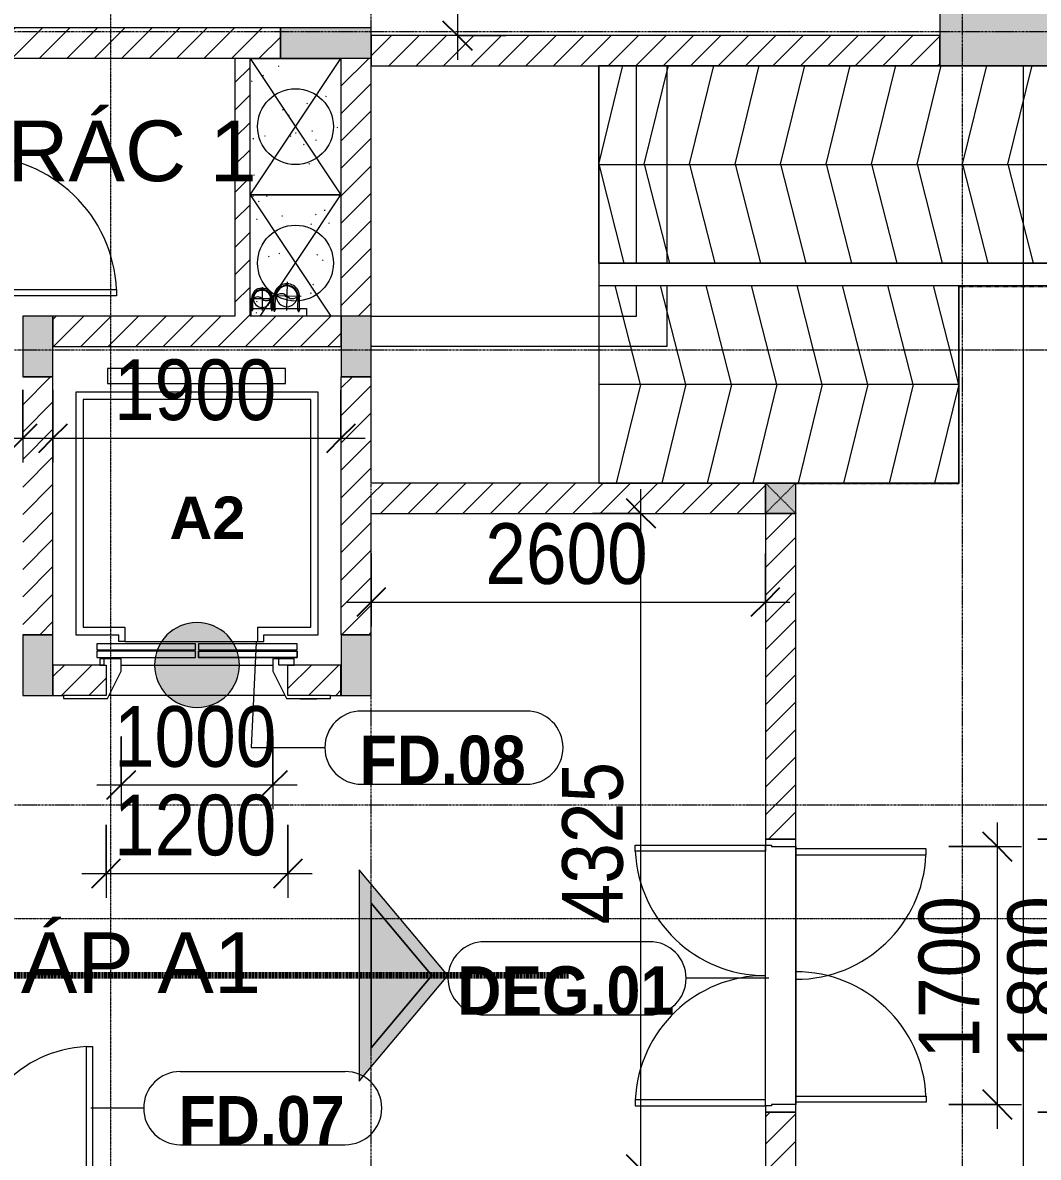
# Model space of a CAD drawing. Header units: millimetres. Extents: x 962 to 241049, y -15958 to 84407.
# Drawn here: x 109732 to 116432, y 46116 to 53597 of the extents above; entities that cross this region are included whole.
import ezdxf

# ---------------------------------------------------------------- set-up
doc = ezdxf.new("R2010")
doc.units = ezdxf.units.MM
for name, pattern in [('1 NÉT CALL OUT', [6, 3, -3]), ('Dash', [6, 3, -3]), ('Dash 1_8_', [6.35, 3.175, -3.175]), ('Dash Dot 3_16_', [7.9375, 4.7625, -1.5875, 0, -1.5875]), ('Grid Line', [22.225, 12.7, -3.175, 3.175, -3.175]), ('IMPORT-CENTER _3_', [10.16, 6.35, -1.27, 1.27, -1.27])]:
    doc.linetypes.add(name, pattern=pattern)
for name, color, linetype, lineweight in [('0-1', 7, 'Continuous', 5), ('0-2', 250, 'Continuous', 9), ('A-ANNO-DIMS', 211, 'Continuous', 9), ('A-ANNO-DIMS-160', 211, 'Continuous', 9), ('A-ANNO-NOTE', 131, 'Continuous', 9), ('A-AREA', 32, 'Dash 1_8_', 9), ('A-AREA-IDEN', 2, 'Continuous', 9), ('A-CLNG', 13, 'Continuous', 9), ('A-CLNG-PATT', 13, 'Continuous', 9), ('A-DETL-3', 90, '1 NÉT CALL OUT', 100), ('A-DETL-GENF', 92, 'Continuous', 9), ('A-DETL-GENF-2', 1, 'Continuous', 9), ('A-DETL-THIN-1', 151, 'Continuous', 9), ('A-DOOR', 31, 'Continuous', 9), ('A-DOOR-3', 1, 'Continuous', 9), ('A-DOOR-4', 21, 'Continuous', 9), ('A-DOOR-FRAM', 31, 'Continuous', 9), ('A-DOOR-FRAM-1', 1, 'Continuous', 9), ('A-DOOR-IDEN', 31, 'Continuous', 9), ('A-FLOR', 192, 'Continuous', 9), ('A-FLOR-1', 250, 'Continuous', 9), ('A-WALL', 113, 'Continuous', 9), ('A-WALL-3', 113, 'Continuous', 18), ('A-WALL-PATT-2', 111, 'Continuous', 9), ('G-ANNO-SYMB-1', 111, 'Dash Dot 3_16_', 18), ('G-ANNO-TEXT-1', 7, 'Continuous', 9), ('G-IMPT', 8, 'Continuous', 9), ('G-IMPT-2', 8, 'IMPORT-CENTER _3_', 9), ('M-EQPM', 50, 'Continuous', 9), ('S-COLS', 52, 'Continuous', 9), ('S-COLS-1', 52, 'Continuous', 5), ('S-COLS-2', 7, 'Continuous', 18), ('S-COLS-6', 52, 'Continuous', 18), ('S-COLS-7', 52, 'Dash', 9), ('S-COLS-HDLN', 52, 'Dash', 9), ('S-GRID-1', 1, 'Grid Line', 9)]:
    doc.layers.add(name, color=color, linetype=linetype, lineweight=lineweight)
doc.styles.add('Arial_10', font='arial_0.ttf', dxfattribs={"height": 280})
doc.styles.add('Arial_11', font='arial_0.ttf', dxfattribs={"height": 400})
doc.styles.add('Arial_B_5', font='arialbd_0.ttf', dxfattribs={"width": 0.9, "height": 320})
doc.styles.add('UTM Avo', font='UTM Avo.ttf', dxfattribs={"width": 0.9, "height": 400})
doc.dimstyles.new('1_Dim_chi_tiet_2_5', dxfattribs={"dimscale": 304.8, "dimtxt": 399.720379, "dimasz": 0.629921, "dimexe": 0.524934, "dimexo": 0.0625, "dimgap": 0.052493, "dimtad": 1, "dimdec": 0, "dimrnd": 5, "dimzin": 0, "dimdsep": 46, "dimtxsty": 'UTM Avo', "dimblk1": 'OBLIQUE', "dimblk2": 'OBLIQUE', "dimsah": 1, "dimcen": 0.09, "dimdle": 0.524934, "dimazin": 0, "dimtfac": 1, "dimtdec": 4, "dimtix": 1, "dimtmove": 0, "dimatfit": 3, "dimfxl": 1.049869, "dimfxlon": 1, "dimtvp": 1, "dimtolj": 1, "dimtzin": 0, "dimarcsym": 2})
doc.dimstyles.new('1_Dim_chi_tiet_2_5_1', dxfattribs={"dimscale": 304.8, "dimtxt": 399.720379, "dimasz": 0.629921, "dimexe": 0.524934, "dimexo": 0.0625, "dimgap": 0.052493, "dimtad": 1, "dimdec": 0, "dimrnd": 5, "dimzin": 0, "dimdsep": 46, "dimtxsty": 'UTM Avo', "dimblk1": 'OBLIQUE', "dimblk2": 'OBLIQUE', "dimsah": 1, "dimcen": 0.09, "dimdle": 0.524934, "dimazin": 0, "dimtfac": 1, "dimtdec": 4, "dimtix": 1, "dimtmove": 0, "dimatfit": 3, "dimfxl": 1.049869, "dimfxlon": 1, "dimtvp": 1, "dimtolj": 1, "dimtzin": 0, "dimarcsym": 2})
pattern_1 = [(45, (63179.03, 0), (-90.50967, 90.50967), [])]

# ---------------------------------------------------------------- blocks, each defined once
blk = doc.blocks.new('NCV_TKTC_KET CAU_rvt-1-TKCS_MB TẦNG 1')
at = {"layer": 'S-COLS-1'}
for points in [[(53452.6, 53311.9), (53452.6, 53761.9), (52602.6, 53761.9), (52602.6, 53311.9)], [(48852.6, 53362.3), (48852.6, 53562.3), (48252.6, 53562.3), (48252.6, 53362.3)], [(46752.6, 51261.9), (46752.6, 51661.9), (46552.6, 51661.9), (46552.6, 51261.9)], [(48852.6, 51261.9), (48852.6, 51661.9), (48652.6, 51661.9), (48652.6, 51261.9)], [(46752.6, 49161.9), (46752.6, 49561.9), (46552.6, 49561.9), (46552.6, 49161.9)], [(48852.6, 49161.9), (48852.6, 49561.9), (48652.6, 49561.9), (48652.6, 49161.9)]]:
    blk.add_hatch(color=256, dxfattribs=at).paths.add_polyline_path(points)
at = {"layer": 'A-FLOR-1'}
blk.add_line((48652.6, 53362.3), (48652.6, 53361.9), dxfattribs=at)
at = {"layer": 'S-COLS-2'}
for p, q in [((52602.6, 53761.9), (52602.6, 53311.9)), ((48252.6, 53562.3), (48252.6, 53362.3)), ((48852.6, 53562.3), (48252.6, 53562.3)), ((48852.6, 53362.3), (48852.6, 53562.3)), ((48252.6, 53362.3), (48852.6, 53362.3)), ((52602.6, 53311.9), (53452.6, 53311.9)), ((46752.6, 51661.9), (46552.6, 51661.9)), ((46552.6, 51661.9), (46552.6, 51261.9)), ((46752.6, 51261.9), (46752.6, 51661.9)), ((48852.6, 51661.9), (48652.6, 51661.9)), ((48652.6, 51661.9), (48652.6, 51261.9)), ((48852.6, 51261.9), (48852.6, 51661.9)), ((46552.6, 51261.9), (46752.6, 51261.9)), ((48652.6, 51261.9), (48852.6, 51261.9)), ((46752.6, 49561.9), (46552.6, 49561.9)), ((46552.6, 49561.9), (46552.6, 49161.9)), ((46752.6, 49161.9), (46752.6, 49561.9)), ((48852.6, 49561.9), (48652.6, 49561.9)), ((48652.6, 49561.9), (48652.6, 49161.9)), ((48852.6, 49161.9), (48852.6, 49561.9)), ((46552.6, 49161.9), (46752.6, 49161.9)), ((48652.6, 49161.9), (48852.6, 49161.9))]:
    blk.add_line(p, q, dxfattribs=at)
blk = doc.blocks.new('FD_07 - FD_07-1700x2200-CỬA ĐI 2 CÁNH-910693-TKCS_MB TẦNG 1')
at = {"layer": 'A-DETL-GENF-2'}
for p, q in [((-810, 910), (-810, 100)), ((-770, 910), (-810, 910)), ((-770, 100), (-770, 910)), ((770, 100), (770, 910)), ((770, 910), (810, 910)), ((810, 910), (810, 100)), ((-810, 100), (-770, 100)), ((810, 100), (770, 100)), ((-810, -910), (-810, -100)), ((-810, -100), (-770, -100)), ((-770, -100), (-770, -910)), ((810, -100), (770, -100)), ((770, -100), (770, -910)), ((810, -910), (810, -100)), ((-770, -910), (-810, -910)), ((770, -910), (810, -910))]:
    blk.add_line(p, q, dxfattribs=at)
for centre, start, end in [((-810, 100), 0, 87.16943), ((810, 100), 92.83057, 180), ((-810, -100), 272.83057, 360), ((810, -100), 180, 267.16943)]:
    blk.add_arc(centre, 810, start, end, dxfattribs=at)
at = {"layer": 'A-DOOR-3'}
for p, q in [((-810, 100), (810, 100)), ((800, -100), (-800, -100))]:
    blk.add_line(p, q, dxfattribs=at)
at = {"layer": 'A-DOOR-FRAM-1'}
for p, q in [((-810, 100), (-850, 100)), ((-850, 100), (-850, -100)), ((-810, 60), (-810, 100)), ((850, 100), (810, 100)), ((810, 100), (810, 60)), ((850, -100), (850, 100)), ((-800, 60), (-810, 60)), ((-800, -100), (-800, 60)), ((810, 60), (800, 60)), ((800, 60), (800, -100)), ((-850, -100), (-800, -100)), ((800, -100), (850, -100))]:
    blk.add_line(p, q, dxfattribs=at)
blk = doc.blocks.new('TKTC_XREF_251221_MB TANG 1 - TKTC_XREF_260130_MB TANG 1_dwg_$cc-4202122-TKCS_MB TẦNG 1')
at = {"layer": 'G-IMPT'}
blk.add_circle((0, 0), 0.5, dxfattribs=at)
for centre, radius, start, end in [((0, 0), 0.5, 90, 270), ((0.188, 0.25), 0.313, 126.8699, 233.1301), ((-0.188, -0.25), 0.313, 306.8699, 53.1301)]:
    blk.add_arc(centre, radius, start, end, dxfattribs=at)
at = {"layer": 'G-IMPT-2'}
for p, q in [((0, -0.673), (0, 0.673)), ((-0.673, 0), (0.673, 0))]:
    blk.add_line(p, q, dxfattribs=at)
blk = doc.blocks.new('TKTC_XREF_251221_MB TANG 1 - TKTC_XREF_260130_MB TANG 1_dwg_CUM U_DN100-4202112-TKCS_MB TẦNG 1')
at = {"layer": 'G-IMPT'}
blk.add_hatch(color=256, dxfattribs=at).paths.add_polyline_path([(0, 61), (0, 57), (14.8, 55.1), (28.5, 49.4), (40.3, 40.3), (49.4, 28.5), (55.1, 14.8), (57, 0), (55.1, -14.8), (49.4, -28.5), (40.3, -40.3), (28.5, -49.4), (14.8, -55.1), (0, -57), (0, -61), (15.8, -58.9), (30.5, -52.8), (43.1, -43.1), (52.8, -30.5), (59.7, -9.6), (61, 0), (58.9, 15.8), (52.8, 30.5), (43.1, 43.1), (30.5, 52.8), (15.8, 58.9)])
for p, q in [((-79.1, 66.6), (-79.1, 63.4)), ((-76.6, 66.6), (-76.6, 63.4)), ((-74.6, 66.6), (-74.6, 63.4)), ((-72.7, 69.3), (-72.7, 60.7)), ((-66.9, 67.9), (-71.7, 67.9)), ((-66.9, 62.1), (-71.7, 62.1)), ((-65, 69), (0, 69)), ((-72.7, -60.7), (-72.7, -69.3)), ((-79.1, -63.4), (-79.1, -66.6)), ((-76.6, -63.4), (-76.6, -66.6)), ((-74.6, -63.4), (-74.6, -66.6)), ((-66.9, -62.1), (-71.7, -62.1)), ((-66.9, -67.9), (-71.7, -67.9)), ((-65, -69), (0, -69))]:
    blk.add_line(p, q, dxfattribs=at)
at = {"layer": 'G-IMPT', "flags": 128}
for points in [[(-72.7, 67.6), (-78.1, 67.6), (-78.1, 62.4), (-72.7, 62.4)], [(-71.7, 59.2), (-66.9, 59.2), (-66.9, 70.8), (-71.7, 70.8)], [(-66.9, 70.8), (-66.9, 72.7), (-65, 72.7), (-65, 57.3), (-66.9, 57.3), (-66.9, 59.2)], [(-65, 61), (0, 61), (0, 57)], [(-71.7, -70.8), (-66.9, -70.8), (-66.9, -59.2), (-71.7, -59.2)], [(-66.9, -59.2), (-66.9, -57.3), (-65, -57.3), (-65, -72.7), (-66.9, -72.7), (-66.9, -70.8)], [(-65, -61), (0, -61), (0, -57)], [(-72.7, -62.4), (-78.1, -62.4), (-78.1, -67.6), (-72.7, -67.6)]]:
    blk.add_lwpolyline(points, dxfattribs=at)
at = {"layer": 'G-IMPT'}
for centre, radius, start, end in [((-78.1, 66.6), 0.96, 90, 180), ((-78.1, 63.4), 0.96, 180, 270), ((-71.1, 69.3), 1.56, 112.61986, 247.38014), ((-67.9, 65), 4.8, 143.1301, 216.8699), ((-71.1, 60.7), 1.56, 112.61986, 247.38014), ((0, 0), 69, 270, 90), ((0, 0), 61, 270, 90), ((0, 0), 57, 270, 90), ((-71.1, -60.7), 1.56, 112.61986, 247.38014), ((-78.1, -63.4), 0.96, 90, 180), ((-78.1, -66.6), 0.96, 180, 270), ((-67.9, -65), 4.8, 143.1301, 216.8699), ((-71.1, -69.3), 1.56, 112.61986, 247.38014)]:
    blk.add_arc(centre, radius, start, end, dxfattribs=at)
blk = doc.blocks.new('TKTC_XREF_251221_MB TANG 1 - TKTC_XREF_260130_MB TANG 1_dwg_$cc-4202116-TKCS_MB TẦNG 1')
at = {"layer": 'G-IMPT'}
blk.add_circle((0, 0), 0.5, dxfattribs=at)
for centre, radius, start, end in [((0, 0), 0.5, 90, 270), ((0.188, 0.25), 0.313, 126.8699, 233.1301), ((-0.188, -0.25), 0.313, 306.8699, 53.1301)]:
    blk.add_arc(centre, radius, start, end, dxfattribs=at)
at = {"layer": 'G-IMPT-2'}
for p, q in [((0, -0.673), (0, 0.673)), ((-0.673, 0), (0.673, 0))]:
    blk.add_line(p, q, dxfattribs=at)
blk = doc.blocks.new('TKTC_XREF_251221_MB TANG 1 - TKTC_XREF_260130_MB TANG 1_dwg-4202109-TKCS_MB TẦNG 1')
at = {"layer": 'G-IMPT'}
for p, q in [((-154299.1, -349684.7), (-154299.1, -348034.7)), ((-154299.1, -350784.7), (-154299.1, -350084.7)), ((-151499.2, -354882), (-151499.2, -353182))]:
    blk.add_line(p, q, dxfattribs=at)
at = {"layer": 'G-IMPT', "flags": 128}
blk.add_lwpolyline([(-154727, -349634.2), (-154727, -349684.2), (-155092.6, -349684.2), (-155092.6, -349633.9), (-154727, -349633.9), (-154727, -349684.2), (-155092.6, -349684.2), (-155092.6, -349633.9), (-154727, -349633.9)], dxfattribs=at)
at = {"extrusion": (0, 0, -1)}
for name, p, xscale, yscale, zscale, rotation in [('TKTC_XREF_251221_MB TANG 1 - TKTC_XREF_260130_MB TANG 1_dwg_$cc-4202122-TKCS_MB TẦNG 1', (155019.9, -349569.8), 114.0000000000649, 114.0000000000649, -114.0000000000649, 269.9277821117897), ('TKTC_XREF_251221_MB TANG 1 - TKTC_XREF_260130_MB TANG 1_dwg_$cc-4202116-TKCS_MB TẦNG 1', (154856.6, -349552.5), 140.0000000000797, 140.0000000000797, -140.0000000000797, 271.0087957877645)]:
    blk.add_blockref(name, p, dxfattribs=dict(at, xscale=xscale, yscale=yscale, zscale=zscale, rotation=rotation))
at = {"rotation": 90.072217886616}
blk.add_blockref('TKTC_XREF_251221_MB TANG 1 - TKTC_XREF_260130_MB TANG 1_dwg_CUM U_DN100-4202112-TKCS_MB TẦNG 1', (-155020, -349568.8), dxfattribs=at)
at = {"xscale": 1.228070175438593, "yscale": 1.228070175438593, "zscale": 1.228070175438593, "rotation": 88.99120421064113}
blk.add_blockref('TKTC_XREF_251221_MB TANG 1 - TKTC_XREF_260130_MB TANG 1_dwg_CUM U_DN100-4202112-TKCS_MB TẦNG 1', (-154856.6, -349555.5), dxfattribs=at)
blk = doc.blocks.new('TKTC_XREF_251221_MB TANG 1 - TKTC_XREF_251221_MB TANG 1-2038492-TKCS_MB TẦNG 1')
blk.add_blockref('TKTC_XREF_251221_MB TANG 1 - TKTC_XREF_260130_MB TANG 1_dwg-4202109-TKCS_MB TẦNG 1', (169499.1, 384109.7))
blk = doc.blocks.new('TKTC_NAP THAM BE NUOC NGAM_260130 - TKTC_XREF_260130_NAP THAM BE NUOC NGAM_dwg-4013458-TKCS_MB TẦNG 1')
at = {"layer": 'G-IMPT'}
blk.add_line((-150009, 148889.7), (-150009, 140114.7), dxfattribs=at)
blk = doc.blocks.new('TKTC_NAP THAM BE NUOC NGAM_260130 - NẮP THĂM BỂ NƯỚC NGẦM-2336355-TKCS_MB TẦNG 1')
blk.add_blockref('TKTC_NAP THAM BE NUOC NGAM_260130 - TKTC_XREF_260130_NAP THAM BE NUOC NGAM_dwg-4013458-TKCS_MB TẦNG 1', (150009, -139814.7))
blk = doc.blocks.new('FD_02 - FD_03 - FD_03-KY THUAT-900x2200mm-801878-TKCS_MB TẦNG 1')
at = {"layer": 'A-DETL-GENF-2'}
for p, q in [((420, 50), (420, 970)), ((420, 970), (460, 970)), ((460, 970), (460, 50)), ((460, 50), (420, 50))]:
    blk.add_line(p, q, dxfattribs=at)
blk.add_arc((460, 50), 920, 92.49191, 180, dxfattribs=at)
at = {"layer": 'A-DOOR-FRAM-1'}
for p, q in [((-460, 50), (-495, 50)), ((-495, 50), (-495, -50)), ((-460, 10), (-460, 50)), ((-450, 10), (-460, 10)), ((-450, -50), (-450, 10)), ((460, 10), (450, 10)), ((450, 10), (450, -50)), ((495, 50), (460, 50)), ((460, 50), (460, 10)), ((495, -50), (495, 50)), ((-495, -50), (-450, -50)), ((450, -50), (495, -50))]:
    blk.add_line(p, q, dxfattribs=at)
blk = doc.blocks.new('Thang may HIEN - Dài x Rộng - 2000x2000-V218-TKCS_MB TẦNG 1')
at = {"layer": 'A-DOOR-4'}
for p, q in [((-590, 120), (-880, 120)), ((-880, 120), (-880, 100)), ((-880, 100), (-600, 100)), ((-680, 124), (-790, 124)), ((-790, 124), (-790, 120)), ((-680, 120), (-680, 124)), ((-600, 100), (-600, -100)), ((-500, -60), (-590, 120)), ((590, 120), (500, -60)), ((880, 120), (590, 120)), ((600, -100), (600, 100)), ((600, 100), (880, 100)), ((880, 100), (880, 120)), ((-500, -140), (-500, -60)), ((500, -60), (500, -140)), ((-600, -100), (-640, -100)), ((-640, -100), (-640, -140)), ((-640, -140), (-540, -140)), ((-600, -100), (-540, -100)), ((-540, -100), (-540, -140)), ((-540, -140), (-500, -140)), ((500, -140), (615, -140)), ((615, -100), (600, -100)), ((615, -140), (615, -100)), ((640, -100), (615, -100)), ((615, -140), (640, -140)), ((640, -140), (640, -100)), ((-660, -190.4), (-660, -150.4)), ((-660, -150.4), (-10, -150.4)), ((-10, -150.4), (-660, -150.4)), ((-660, -150.4), (-660, -190.4)), ((-10, -190.4), (-660, -190.4)), ((-660, -190.4), (-10, -190.4)), ((-10, -200.4), (-660, -200.4)), ((-660, -200.4), (-660, -240.4)), ((-10, -200.4), (-660, -200.4)), ((-660, -200.4), (-660, -240.4)), ((-10, -150.4), (-10, -190.4)), ((-10, -190.4), (-10, -150.4)), ((-10, -240.4), (-10, -200.4)), ((-10, -240.4), (-10, -200.4)), ((660, -150.4), (10, -150.4)), ((10, -150.4), (10, -190.4)), ((10, -150.4), (10, -190.4)), ((660, -150.4), (10, -150.4)), ((10, -190.4), (660, -190.4)), ((10, -190.4), (660, -190.4)), ((10, -200.4), (10, -240.4)), ((660, -200.4), (10, -200.4)), ((10, -200.4), (10, -240.4)), ((660, -200.4), (10, -200.4)), ((660, -190.4), (660, -150.4)), ((660, -190.4), (660, -150.4)), ((660, -240.4), (660, -200.4)), ((660, -240.4), (660, -200.4)), ((-660, -240.4), (-10, -240.4)), ((-660, -240.4), (-10, -240.4)), ((-440, -255), (-440, -300)), ((-400, -255), (-440, -255)), ((475, -255), (-400, -255)), ((-400, -350), (-400, -255)), ((10, -240.4), (660, -240.4)), ((10, -240.4), (660, -240.4)), ((475, -255), (515, -255)), ((475, -350), (475, -255)), ((515, -255), (515, -300)), ((-440, -300), (-800, -300)), ((-800, -300), (-800, -1900)), ((-400, -350), (-750, -350)), ((-750, -350), (-750, -1850)), ((750, -350), (475, -350)), ((800, -300), (515, -300)), ((750, -1850), (750, -350)), ((800, -1900), (800, -300)), ((-750, -1850), (750, -1850)), ((-800, -1900), (800, -1900)), ((590.8, -1955.4), (-584.2, -1955.4)), ((-584.2, -1955.4), (-584.2, -2055.4)), ((590.8, -2055.4), (590.8, -1955.4)), ((-584.2, -2055.4), (590.8, -2055.4))]:
    blk.add_line(p, q, dxfattribs=at)
blk = doc.blocks.new('FD_07 - DIG_01-1800x2200-CỬA ĐI 2 CÁNH 2-2150742-TKCS_MB TẦNG 1')
at = {"layer": 'A-DETL-GENF'}
for p, q in [((-860, 960), (-860, 100)), ((-820, 960), (-860, 960)), ((-820, 100), (-820, 960)), ((820, 100), (820, 960)), ((820, 960), (860, 960)), ((860, 960), (860, 100)), ((-860, 100), (-820, 100)), ((860, 100), (820, 100)), ((-835, -960), (-835, -100)), ((-835, -100), (-795, -100)), ((-795, -100), (-795, -960)), ((835, -100), (795, -100)), ((795, -100), (795, -960)), ((835, -960), (835, -100)), ((-795, -960), (-835, -960)), ((795, -960), (835, -960))]:
    blk.add_line(p, q, dxfattribs=at)
for centre, start, end in [((-860, 100), 0, 87.33412), ((860, 100), 92.66588, 180), ((-835, -100), 272.66588, 360), ((835, -100), 180, 267.33412)]:
    blk.add_arc(centre, 860, start, end, dxfattribs=at)
at = {"layer": 'A-DOOR'}
for p, q in [((-860, 100), (860, 100)), ((850, -100), (-850, -100))]:
    blk.add_line(p, q, dxfattribs=at)
at = {"layer": 'A-DOOR-FRAM'}
for p, q in [((-860, 100), (-900, 100)), ((-900, 100), (-900, -100)), ((-860, 60), (-860, 100)), ((900, 100), (860, 100)), ((860, 100), (860, 60)), ((900, -100), (900, 100)), ((-850, 60), (-860, 60)), ((-850, -100), (-850, 60)), ((860, 60), (850, 60)), ((850, 60), (850, -100)), ((-900, -100), (-850, -100)), ((850, -100), (900, -100))]:
    blk.add_line(p, q, dxfattribs=at)
blk = doc.blocks.new('G1_SOF - BO TRU - 200x200-3050151-TKCS_MB TẦNG 1')
at = {"layer": 'S-COLS-HDLN'}
for p, q in [((-100, 100), (100, -100)), ((100, 100), (-100, -100))]:
    blk.add_line(p, q, dxfattribs=at)
blk = doc.blocks.new('STN_Door Tag - STN_Door Tag-1788670-TKCS_MB TẦNG 1')
at = {"layer": 'A-DOOR-IDEN'}
for p, q in [((-3.37, 1.495), (3.431, 1.495)), ((-3.37, -1.524), (3.431, -1.524))]:
    blk.add_line(p, q, dxfattribs=at)
for centre, start, end in [((-3.37, -0.015), 90, 270), ((3.431, -0.015), 270, 90)]:
    blk.add_arc(centre, 1.509, start, end, dxfattribs=at)
blk = doc.blocks.new('DIMBLOCK180-TKCS_MB TẦNG 1')
at = {"layer": 'A-ANNO-DIMS-160'}
for p, q in [((112599.9, 61796.9), (112599.9, 53351.9)), ((112919.9, 61636.9), (112439.9, 61636.9)), ((112599.9, 61636.9), (112919.9, 61636.9)), ((112919.9, 53511.9), (112439.9, 53511.9)), ((112599.9, 53511.9), (112919.9, 53511.9))]:
    blk.add_line(p, q, dxfattribs=at)
at = {"layer": 'A-ANNO-DIMS-160', "lineweight": 25}
for p, q in [((112599.9, 61636.9), (112503.9, 61732.9)), ((112599.9, 61636.9), (112695.9, 61540.9)), ((112599.9, 53511.9), (112503.9, 53607.9)), ((112599.9, 53511.9), (112695.9, 53415.9))]:
    blk.add_line(p, q, dxfattribs=at)
at = {"layer": 'A-ANNO-DIMS-160', "color": 0, "insert": (112080.2, 57026.7), "char_height": 400, "width": 1314.636, "attachment_point": 1, "rotation": 90, "line_spacing_factor": 1.110334, "style": 'UTM Avo'}
blk.add_mtext('8125', dxfattribs=at)
blk = doc.blocks.new('_Oblique')
at = {"color": 0, "linetype": 'ByBlock', "lineweight": -2}
blk.add_line((-0.5, -0.5), (0.5, 0.5), dxfattribs=at)
blk = doc.blocks.new('HDNDCT_GHI CHÚ CỬA CHỐNG CHÁY E30 - HDNDCT_GHI CHÚ CỬA CHỐNG CHÁY E30-1614707-TKCS_MB TẦNG 1')
at = {"layer": 'A-ANNO-NOTE'}
h = blk.add_hatch(color=256, dxfattribs=at)
edge = h.paths.add_edge_path()
edge.add_arc((0, 0), 1.75, 0, 180)
edge.add_arc((0, 0), 1.75, 180, 360)
for start, end in [(360, 180), (180, 360)]:
    blk.add_arc((0, 0), 1.75, start, end, dxfattribs=at)
blk = doc.blocks.new('DIMBLOCK227-TKCS_MB TẦNG 1')
at = {"layer": 'A-ANNO-DIMS-160'}
for p, q in [((110281.6, 48307.4), (110281.6, 47827.4)), ((110281.6, 47987.4), (110281.6, 48307.4)), ((111481.6, 48307.4), (111481.6, 47827.4)), ((111481.6, 47987.4), (111481.6, 48307.4)), ((110121.6, 47987.4), (111641.6, 47987.4))]:
    blk.add_line(p, q, dxfattribs=at)
at = {"layer": 'A-ANNO-DIMS-160', "lineweight": 25}
for p, q in [((110281.6, 47987.4), (110377.6, 48083.4)), ((111481.6, 47987.4), (111577.6, 48083.4)), ((110281.6, 47987.4), (110185.6, 47891.4)), ((111481.6, 47987.4), (111385.6, 47891.4))]:
    blk.add_line(p, q, dxfattribs=at)
at = {"layer": 'A-ANNO-DIMS-160', "color": 0, "insert": (110333.8, 48507), "char_height": 400, "width": 1314.636, "attachment_point": 1, "line_spacing_factor": 1.110334, "style": 'UTM Avo'}
blk.add_mtext('1200', dxfattribs=at)
blk = doc.blocks.new('DIMBLOCK228-TKCS_MB TẦNG 1')
at = {"layer": 'A-ANNO-DIMS-160'}
for p, q in [((110381.6, 48891.5), (110381.6, 48411.5)), ((110381.6, 48571.5), (110381.6, 48891.5)), ((111381.6, 48891.5), (111381.6, 48411.5)), ((111381.6, 48571.5), (111381.6, 48891.5)), ((110221.6, 48571.5), (111541.6, 48571.5))]:
    blk.add_line(p, q, dxfattribs=at)
at = {"layer": 'A-ANNO-DIMS-160', "lineweight": 25}
for p, q in [((110381.6, 48571.5), (110477.6, 48667.5)), ((111381.6, 48571.5), (111477.6, 48667.5)), ((110381.6, 48571.5), (110285.6, 48475.5)), ((111381.6, 48571.5), (111285.6, 48475.5))]:
    blk.add_line(p, q, dxfattribs=at)
at = {"layer": 'A-ANNO-DIMS-160', "color": 0, "insert": (110333.8, 49091.1), "char_height": 400, "width": 1314.636, "attachment_point": 1, "line_spacing_factor": 1.110334, "style": 'UTM Avo'}
blk.add_mtext('1000', dxfattribs=at)
blk = doc.blocks.new('DIMBLOCK231-TKCS_MB TẦNG 1')
at = {"layer": 'A-ANNO-DIMS-160'}
for p, q in [((107831.6, 51177.2), (107831.6, 50697.2)), ((107831.6, 50857.2), (107831.6, 51177.2)), ((109731.6, 51177.2), (109731.6, 50697.2)), ((109731.6, 50857.2), (109731.6, 51177.2)), ((107671.6, 50857.2), (109891.6, 50857.2))]:
    blk.add_line(p, q, dxfattribs=at)
at = {"layer": 'A-ANNO-DIMS-160', "lineweight": 25}
for p, q in [((107831.6, 50857.2), (107927.6, 50953.2)), ((109731.6, 50857.2), (109827.6, 50953.2)), ((107831.6, 50857.2), (107735.6, 50761.2)), ((109731.6, 50857.2), (109635.6, 50761.2))]:
    blk.add_line(p, q, dxfattribs=at)
at = {"layer": 'A-ANNO-DIMS-160', "color": 0, "insert": (108233.8, 51376.9), "char_height": 400, "width": 1314.636, "attachment_point": 1, "line_spacing_factor": 1.110334, "style": 'UTM Avo'}
blk.add_mtext('1900', dxfattribs=at)
blk = doc.blocks.new('DIMBLOCK232-TKCS_MB TẦNG 1')
at = {"layer": 'A-ANNO-DIMS-160'}
for p, q in [((109931.6, 51177.2), (109931.6, 50697.2)), ((109931.6, 50857.2), (109931.6, 51177.2)), ((111831.5, 51177.2), (111831.5, 50697.2)), ((111831.5, 50857.2), (111831.5, 51177.2)), ((109771.6, 50857.2), (111991.5, 50857.2))]:
    blk.add_line(p, q, dxfattribs=at)
at = {"layer": 'A-ANNO-DIMS-160', "lineweight": 25}
for p, q in [((109931.6, 50857.2), (110027.6, 50953.2)), ((111831.5, 50857.2), (111927.5, 50953.2)), ((109931.6, 50857.2), (109835.6, 50761.2)), ((111831.5, 50857.2), (111735.5, 50761.2))]:
    blk.add_line(p, q, dxfattribs=at)
at = {"layer": 'A-ANNO-DIMS-160', "color": 0, "insert": (110333.8, 51376.9), "char_height": 400, "width": 1314.636, "attachment_point": 1, "line_spacing_factor": 1.110334, "style": 'UTM Avo'}
blk.add_mtext('1900', dxfattribs=at)
blk = doc.blocks.new('HDNDCT_MŨI TÊN THOÁT HIỂM - HDNDCT_MŨI TÊN THOÁT HIỂM-1614704-TKCS_MB TẦNG 1')
at = {"layer": 'A-ANNO-NOTE'}
h = blk.add_hatch(color=256, dxfattribs=at)
h.paths.add_polyline_path([(-3.153, 0), (0.5, 4.353), (0.5, -4.353)])
h.paths.add_polyline_path([(-2.5, 0), (0, -2.979), (0, 2.979)])
blk.add_hatch(color=256, dxfattribs=at).paths.add_polyline_path([(0, 2.979), (0, -2.979), (-2.5, 0)])
for p, q in [((0.5, 4.353), (-3.153, 0)), ((0.5, -4.353), (0.5, 4.353)), ((-2.5, 0), (0, 2.979)), ((0, 2.979), (-2.5, 0)), ((0, 2.979), (0, -2.979)), ((0, -2.979), (0, 2.979)), ((-3.153, 0), (0.5, -4.353)), ((0, -2.979), (-2.5, 0)), ((-2.5, 0), (0, -2.979))]:
    blk.add_line(p, q, dxfattribs=at)
blk = doc.blocks.new('DIMBLOCK256-TKCS_MB TẦNG 1')
at = {"layer": 'A-ANNO-DIMS-160'}
for p, q in [((116747.3, 46254.6), (116747.3, 48374.6)), ((116427.3, 48214.6), (116907.3, 48214.6)), ((116747.3, 48214.6), (116427.3, 48214.6)), ((116427.3, 46414.6), (116907.3, 46414.6)), ((116747.3, 46414.6), (116427.3, 46414.6))]:
    blk.add_line(p, q, dxfattribs=at)
at = {"layer": 'A-ANNO-DIMS-160', "lineweight": 25}
for p, q in [((116747.3, 48214.6), (116651.3, 48310.6)), ((116747.3, 48214.6), (116843.3, 48118.6)), ((116747.3, 46414.6), (116651.3, 46510.6)), ((116747.3, 46414.6), (116843.3, 46318.6))]:
    blk.add_line(p, q, dxfattribs=at)
at = {"layer": 'A-ANNO-DIMS-160', "color": 0, "insert": (116227.7, 46766.9), "char_height": 400, "width": 1314.636, "attachment_point": 1, "rotation": 90, "line_spacing_factor": 1.110334, "style": 'UTM Avo'}
blk.add_mtext('1800', dxfattribs=at)
blk = doc.blocks.new('DIMBLOCK257-TKCS_MB TẦNG 1')
at = {"layer": 'A-ANNO-DIMS-160', "lineweight": 25}
for p, q in [((116161.7, 48164.6), (116065.7, 48260.6)), ((116161.7, 48164.6), (116257.7, 48068.6)), ((116161.7, 46464.6), (116065.7, 46560.6)), ((116161.7, 46464.6), (116257.7, 46368.6))]:
    blk.add_line(p, q, dxfattribs=at)
at = {"layer": 'A-ANNO-DIMS-160'}
for p, q in [((116161.7, 46304.6), (116161.7, 48324.6)), ((115841.7, 48164.6), (116321.7, 48164.6)), ((116161.7, 48164.6), (115841.7, 48164.6)), ((115841.7, 46464.6), (116321.7, 46464.6)), ((116161.7, 46464.6), (115841.7, 46464.6))]:
    blk.add_line(p, q, dxfattribs=at)
at = {"layer": 'A-ANNO-DIMS-160', "color": 0, "insert": (115642.1, 46766.9), "char_height": 400, "width": 1314.636, "attachment_point": 1, "rotation": 90, "line_spacing_factor": 1.110334, "style": 'UTM Avo'}
blk.add_mtext('1700', dxfattribs=at)
blk = doc.blocks.new('DIMBLOCK326-TKCS_MB TẦNG 1')
at = {"layer": 'A-ANNO-DIMS-160'}
for p, q in [((113809.9, 45876.9), (113809.9, 50521.9)), ((113489.9, 50361.9), (113969.9, 50361.9)), ((113809.9, 50361.9), (113489.9, 50361.9)), ((113489.9, 46036.9), (113969.9, 46036.9)), ((113809.9, 46036.9), (113489.9, 46036.9))]:
    blk.add_line(p, q, dxfattribs=at)
at = {"layer": 'A-ANNO-DIMS-160', "lineweight": 25}
for p, q in [((113809.9, 50361.9), (113713.9, 50457.9)), ((113809.9, 50361.9), (113905.9, 50265.9)), ((113809.9, 46036.9), (113713.9, 46132.9)), ((113809.9, 46036.9), (113905.9, 45940.9))]:
    blk.add_line(p, q, dxfattribs=at)
at = {"layer": 'A-ANNO-DIMS-160', "color": 0, "insert": (113290.3, 47651.7), "char_height": 400, "width": 1314.636, "attachment_point": 1, "rotation": 90, "line_spacing_factor": 1.110334, "style": 'UTM Avo'}
blk.add_mtext('4325', dxfattribs=at)
blk = doc.blocks.new('DIMBLOCK327-TKCS_MB TẦNG 1')
at = {"layer": 'A-ANNO-DIMS-160'}
for p, q in [((112031.6, 50097), (112031.6, 49617)), ((112031.6, 49777), (112031.6, 50097)), ((114631.5, 50097), (114631.5, 49617)), ((114631.5, 49777), (114631.5, 50097)), ((111871.6, 49777), (114791.5, 49777))]:
    blk.add_line(p, q, dxfattribs=at)
at = {"layer": 'A-ANNO-DIMS-160', "lineweight": 25}
for p, q in [((112031.6, 49777), (112127.6, 49873)), ((114631.5, 49777), (114727.5, 49873)), ((112031.6, 49777), (111935.6, 49681)), ((114631.5, 49777), (114535.5, 49681))]:
    blk.add_line(p, q, dxfattribs=at)
at = {"layer": 'A-ANNO-DIMS-160', "color": 0, "insert": (112783.8, 50296.6), "char_height": 400, "width": 1314.636, "attachment_point": 1, "line_spacing_factor": 1.110334, "style": 'UTM Avo'}
blk.add_mtext('2600', dxfattribs=at)

msp = doc.modelspace()

# ---------------------------------------------------------------- hatches: boundary and pattern name
at = {"layer": 'A-CLNG-PATT'}
h = msp.add_hatch(dxfattribs=at)
h.set_pattern_fill('FP_2', color=256, style=0, pattern_type=2)
h.set_pattern_definition([(37.5, (63179.03, 0), (-13.0048, 397.7952), [5.364, -308.441, 5.364, -345.603, -335.483]), (37.5, (63179.03, 0), (-13.0048, 397.7952), [-664.773, 5.364, -330.119]), (7.5, (63179.03, 0), (365.3727, 582.6352), [5.364, -163.926, 5.364, -277.474, -108.387]), (7.5, (63179.03, 0), (365.3727, 582.6352), [-452.128, 5.364, -103.022]), (327.5, (62925.1, 0), (642.9182, 1.1683), [5.364, -97.861, 5.364, -366.248, -485.16]), (327.5, (62925.1, 0), (642.9182, 1.1683), [-474.838, 5.364, -479.796]), (317.5, (62925.1, 0), (620.6183, 181.197), [5.364, -46.248, 5.364, -238.248, -278.709]), (317.5, (62925.1, 0), (620.6183, 181.197), [-295.225, 5.364, -273.345])])
h.paths.add_polyline_path([(111831.5, 51661.9), (111831.5, 53361.9), (111231.6, 53361.9), (111231.6, 51661.9), (111637.4, 51661.9)])
h.paths.add_polyline_path([(108131.7, 53061.9), (108131.7, 53361.9), (107831.7, 53361.9), (107831.7, 53061.9), (108010.4, 53061.9)])
h.paths.add_polyline_path([(112031.5, 53311.9), (112031.6, 53311.9), (112031.5, 53361.2)])
at = {"layer": 'A-WALL-PATT-2'}
h = msp.add_hatch(dxfattribs=at)
h.set_pattern_fill('FP_1', color=256, style=0, pattern_type=2)
h.set_pattern_definition(pattern_1)
h.paths.add_polyline_path([(111431.6, 53362.3), (111431.6, 53562.3), (108931.6, 53562.3), (108931.6, 53362.3), (111234.4, 53362.3)])
h = msp.add_hatch(dxfattribs=at)
h.set_pattern_fill('FP_1', color=256, style=0, pattern_type=2)
h.set_pattern_definition(pattern_1)
h.paths.add_polyline_path([(115781.6, 53311.9), (115781.6, 53511.9), (112031.6, 53511.9), (112031.6, 53311.9), (114458.5, 53311.9)])
h = msp.add_hatch(dxfattribs=at)
h.set_pattern_fill('FP_1', color=256, style=0, pattern_type=2)
h.set_pattern_definition(pattern_1)
h.paths.add_polyline_path([(111231.5, 51661.9), (111231.5, 53362.3), (111131.5, 53362.3), (111131.5, 51661.9)])
h = msp.add_hatch(dxfattribs=at)
h.set_pattern_fill('FP_1', color=256, style=0, pattern_type=2)
h.set_pattern_definition(pattern_1)
h.paths.add_polyline_path([(112031.5, 51661.9), (112031.5, 53361.9), (111831.5, 53361.9), (111831.5, 51661.9)])
h = msp.add_hatch(dxfattribs=at)
h.set_pattern_fill('FP_1', color=256, style=0, pattern_type=2)
h.set_pattern_definition(pattern_1)
h.paths.add_polyline_path([(109931.6, 51461.9), (111831.5, 51461.9), (111831.5, 51661.9), (109931.6, 51661.9)])
h = msp.add_hatch(dxfattribs=at)
h.set_pattern_fill('FP_1', color=256, style=0, pattern_type=2)
h.set_pattern_definition(pattern_1)
h.paths.add_polyline_path([(109931.6, 49561.9), (109931.6, 51261.9), (109731.6, 51261.9), (109731.6, 49561.9)])
h = msp.add_hatch(dxfattribs=at)
h.set_pattern_fill('FP_1', color=256, style=0, pattern_type=2)
h.set_pattern_definition(pattern_1)
h.paths.add_polyline_path([(111831.5, 49561.9), (112031.5, 49561.9), (112031.5, 51261.9), (111831.5, 51261.9), (111831.5, 51129.4)])
h = msp.add_hatch(dxfattribs=at)
h.set_pattern_fill('FP_1', color=256, style=0, pattern_type=2)
h.set_pattern_definition(pattern_1)
h.paths.add_polyline_path([(114631.5, 50361.9), (114631.5, 50561.9), (112031.5, 50561.9), (112031.5, 50361.9), (114458.5, 50361.9)])
h = msp.add_hatch(dxfattribs=at)
h.set_pattern_fill('FP_1', color=256, style=0, pattern_type=2)
h.set_pattern_definition(pattern_1)
h.paths.add_polyline_path([(114831.5, 46036.9), (114831.5, 46414.6), (114631.5, 46414.6), (114631.5, 46036.9)])
h.paths.add_polyline_path([(114631.5, 48214.6), (114831.5, 48214.6), (114831.5, 50361.9), (114631.5, 50361.9)])
h = msp.add_hatch(dxfattribs=at)
h.set_pattern_fill('FP_1', color=256, style=0, pattern_type=2)
h.set_pattern_definition(pattern_1)
h.paths.add_polyline_path([(111761.6, 49161.9), (111831.5, 49161.9), (111831.5, 49361.9), (111481.6, 49361.9), (111481.6, 49161.9)])
h.paths.add_polyline_path([(110281.6, 49161.9), (110281.6, 49361.9), (109931.6, 49361.9), (109931.6, 49161.9), (110001.6, 49161.9)])
at = {"layer": 'S-COLS-1'}
msp.add_hatch(color=256, dxfattribs=at).paths.add_polyline_path([(114831.5, 50361.9), (114831.5, 50561.9), (114631.5, 50561.9), (114631.5, 50361.9)])

# ---------------------------------------------------------------- linework, layer by layer
at = {"layer": '0-2'}
for p, q in [((111231.6, 52462.3), (111831.5, 53361.9)), ((111231.6, 53361.9), (111831.5, 52462.3)), ((111231.6, 52462.3), (111231.6, 53361.9)), ((111231.6, 53361.9), (111831.5, 53361.9)), ((111831.5, 52462.3), (111231.6, 52462.3)), ((111231.6, 52461.9), (111765.1, 51661.9)), ((111231.6, 51661.9), (111231.6, 52461.9)), ((111231.6, 52461.9), (111831.5, 52461.9)), ((111298.1, 51661.9), (111831.5, 52461.9))]:
    msp.add_line(p, q, dxfattribs=at)
for centre in [(111531.5, 52911.9), (111531.5, 52011.9)]:
    msp.add_circle(centre, 250, dxfattribs=at)
at = {"layer": 'A-AREA'}
for p, q in [((115906.6, 50557.5), (115906.6, 51857.5)), ((115906.6, 51857.5), (120431.6, 51857.5)), ((115906.6, 50557.5), (114831.5, 50557.5)), ((110381.6, 49361.9), (111381.6, 49361.9))]:
    msp.add_line(p, q, dxfattribs=at)
at = {"layer": 'A-CLNG'}
msp.add_line((111831.5, 53361.9), (111231.6, 53361.9), dxfattribs=at)
at = {"layer": 'A-DETL-3'}
msp.add_line((113331.5, 47314.6), (106731.6, 47314.6), dxfattribs=at)
at = {"layer": 'A-DETL-THIN-1'}
for p, q in [((113531.5, 52663.9), (113690.9, 53315.9)), ((113531.5, 53311.9), (122331.5, 53311.9)), ((113531.5, 52011.9), (113531.5, 53311.9)), ((113531.5, 53311.9), (113531.5, 52011.9)), ((122331.5, 53311.9), (113531.5, 53311.9)), ((113831.5, 52663.9), (113990.9, 53315.9)), ((114131.5, 52663.9), (114290.9, 53315.9)), ((114431.5, 52663.9), (114590.9, 53315.9)), ((114731.5, 52663.9), (114890.9, 53315.9)), ((115031.5, 52663.9), (115190.9, 53315.9)), ((115331.5, 52663.9), (115490.9, 53315.9)), ((115631.5, 52663.9), (115790.9, 53315.9)), ((115931.5, 52663.9), (116090.9, 53315.9)), ((116231.5, 52663.9), (116390.9, 53315.9)), ((113531.5, 52663.9), (113698.2, 52011.9)), ((113531.5, 52661.9), (122331.5, 52661.9)), ((113831.5, 52663.9), (113998.2, 52011.9)), ((114131.5, 52663.9), (114298.2, 52011.9)), ((114431.5, 52663.9), (114598.2, 52011.9)), ((114731.5, 52663.9), (114898.2, 52011.9)), ((115031.5, 52663.9), (115198.2, 52011.9)), ((115331.5, 52663.9), (115498.2, 52011.9)), ((115631.5, 52663.9), (115798.2, 52011.9)), ((115931.5, 52663.9), (116098.2, 52011.9)), ((116231.5, 52663.9), (116398.2, 52011.9)), ((122331.5, 52011.9), (113531.5, 52011.9)), ((113531.5, 52011.9), (122331.5, 52011.9)), ((115831.6, 51861.9), (113531.5, 51861.9)), ((113531.5, 51861.9), (113531.5, 50561.9)), ((113806.6, 51211.9), (113639.9, 51863.9)), ((114106.6, 51211.9), (113939.9, 51863.9)), ((115831.6, 51861.9), (114131.5, 51861.9)), ((114406.6, 51211.9), (114239.9, 51863.9)), ((114706.6, 51211.9), (114539.9, 51863.9)), ((115006.6, 51211.9), (114839.9, 51863.9)), ((115306.6, 51211.9), (115139.9, 51863.9)), ((115606.6, 51211.9), (115439.9, 51863.9)), ((115906.6, 51211.9), (115739.9, 51863.9)), ((115906.6, 50561.9), (115906.6, 51861.9)), ((115906.6, 51211.9), (113531.5, 51211.9)), ((113806.6, 51211.9), (113647.2, 50559.9)), ((114106.6, 51211.9), (113947.2, 50559.9)), ((114406.6, 51211.9), (114247.2, 50559.9)), ((114706.6, 51211.9), (114547.2, 50559.9)), ((115006.6, 51211.9), (114847.2, 50559.9)), ((115306.6, 51211.9), (115147.2, 50559.9)), ((115606.6, 51211.9), (115447.2, 50559.9)), ((115906.6, 51211.9), (115747.2, 50559.9)), ((113531.5, 50561.9), (115831.6, 50561.9)), ((113531.5, 50561.9), (115906.6, 50561.9))]:
    msp.add_line(p, q, dxfattribs=at)
at = {"layer": 'A-DOOR-IDEN'}
for p, q in [((111272.6, 49510.6), (111238.1, 48819)), ((111238.1, 48819), (111725.2, 48819)), ((114654.9, 47298.1), (114108.3, 47298.1)), ((110181.4, 46442.1), (110529.8, 46442.1))]:
    msp.add_line(p, q, dxfattribs=at)
at = {"layer": 'A-FLOR'}
for p, q in [((111231.6, 51661.9), (111231.6, 53362.3)), ((115906.6, 51861.9), (115906.6, 50561.9)), ((115906.6, 50561.9), (114831.5, 50561.9))]:
    msp.add_line(p, q, dxfattribs=at)
at = {"layer": 'A-WALL'}
for p, q in [((113781.6, 52011.9), (113781.6, 53311.9)), ((113981.6, 53311.9), (113981.6, 52011.9)), ((113531.5, 52011.9), (122331.5, 52011.9)), ((113531.5, 52011.9), (113531.5, 51861.9)), ((122331.5, 51861.9), (113531.5, 51861.9)), ((113781.6, 51661.9), (113781.6, 51861.9)), ((113981.6, 51861.9), (113981.6, 51461.9)), ((112031.6, 51661.9), (113781.6, 51661.9)), ((113981.6, 51461.9), (112031.6, 51461.9)), ((114631.5, 50361.9), (114631.5, 50561.9)), ((114831.5, 50361.9), (114631.5, 50361.9)), ((110381.6, 49361.9), (111381.6, 49361.9)), ((111461.6, 49161.9), (110301.6, 49161.9)), ((114631.5, 46454.6), (114631.5, 48174.6)), ((114831.5, 48164.6), (114831.5, 46464.6))]:
    msp.add_line(p, q, dxfattribs=at)
at = {"layer": 'A-WALL-3'}
for p, q in [((111431.6, 53562.3), (108931.6, 53562.3)), ((111431.6, 53362.3), (111431.6, 53562.3)), ((115781.6, 53511.9), (112031.6, 53511.9)), ((112031.6, 53511.9), (112031.6, 53311.9)), ((115781.6, 53311.9), (115781.6, 53511.9)), ((109431.5, 53362.3), (111431.6, 53362.3)), ((111131.5, 53362.3), (111131.5, 51661.9)), ((111231.5, 51661.9), (111231.5, 53362.3)), ((112031.5, 53361.9), (111831.5, 53361.9)), ((111831.5, 53361.9), (111831.5, 51461.9)), ((112031.5, 51661.9), (112031.5, 53361.9)), ((112031.6, 53311.9), (115781.6, 53311.9)), ((111131.5, 51661.9), (109931.6, 51661.9)), ((109931.6, 51661.9), (109931.6, 51461.9)), ((112031.5, 51661.9), (111231.5, 51661.9)), ((109931.6, 51461.9), (111831.5, 51461.9)), ((109931.6, 51261.9), (109731.6, 51261.9)), ((109931.6, 49561.9), (109931.6, 51261.9)), ((112031.5, 51261.9), (111831.5, 51261.9)), ((111831.5, 51261.9), (111831.5, 49561.9)), ((112031.5, 50561.9), (112031.5, 51261.9)), ((114631.5, 50561.9), (112031.5, 50561.9)), ((112031.5, 49561.9), (112031.5, 50361.9)), ((112031.5, 50361.9), (114631.5, 50361.9)), ((114631.5, 50361.9), (114631.5, 48214.6)), ((114831.5, 48214.6), (114831.5, 50361.9)), ((109731.6, 49561.9), (109931.6, 49561.9)), ((111831.5, 49561.9), (112031.5, 49561.9)), ((110266.6, 49361.9), (109931.6, 49361.9)), ((109931.6, 49361.9), (109931.6, 49161.9)), ((111831.5, 49361.9), (111481.6, 49361.9)), ((111831.5, 49161.9), (111831.5, 49361.9)), ((109931.6, 49161.9), (110001.6, 49161.9)), ((111761.6, 49161.9), (111831.5, 49161.9)), ((114631.5, 48214.6), (114831.5, 48214.6)), ((114631.5, 46414.6), (114631.5, 46036.9)), ((114831.5, 46414.6), (114631.5, 46414.6)), ((114831.5, 46036.9), (114831.5, 46414.6))]:
    msp.add_line(p, q, dxfattribs=at)
at = {"layer": 'G-ANNO-SYMB-1'}
for p, q in [((110310.4, 84025.7), (110310.4, 9773.9)), ((90628.5, 47691.5), (198105.9, 47691.5))]:
    msp.add_line(p, q, dxfattribs=at)
at = {"layer": 'S-COLS'}
for p, q in [((114631.5, 50561.9), (114631.5, 50361.9)), ((114631.5, 50361.9), (114831.5, 50361.9))]:
    msp.add_line(p, q, dxfattribs=at)
at = {"layer": 'S-COLS-6'}
for p, q in [((114831.5, 50561.9), (114631.5, 50561.9)), ((114831.5, 50361.9), (114831.5, 50561.9))]:
    msp.add_line(p, q, dxfattribs=at)
at = {"layer": 'S-GRID-1'}
for p, q in [((112031.6, 15532), (112031.6, 78459.2)), ((115931.6, 15532), (115931.6, 78459.2)), ((192368.8, 53536.9), (96265.8, 53536.9)), ((192368.8, 51436.9), (96265.8, 51436.9)), ((192368.8, 48436.9), (96265.8, 48436.9))]:
    msp.add_line(p, q, dxfattribs=at)

# ---------------------------------------------------------------- block references
at = {"layer": '0-1'}
msp.add_blockref('NCV_TKTC_KET CAU_rvt-1-TKCS_MB TẦNG 1', (63179, 0), dxfattribs=at)
at = {"layer": 'A-ANNO-NOTE', "xscale": 160, "yscale": 160, "zscale": 160}
msp.add_blockref('HDNDCT_GHI CHÚ CỬA CHỐNG CHÁY E30 - HDNDCT_GHI CHÚ CỬA CHỐNG CHÁY E30-1614707-TKCS_MB TẦNG 1', (110881.6, 49361.9), dxfattribs=at)
at = {"layer": 'A-ANNO-NOTE', "xscale": 160, "yscale": 160, "zscale": 160, "rotation": 180}
msp.add_blockref('HDNDCT_MŨI TÊN THOÁT HIỂM - HDNDCT_MŨI TÊN THOÁT HIỂM-1614704-TKCS_MB TẦNG 1', (112031.6, 47314.6), dxfattribs=at)
at = {"layer": 'A-DOOR', "rotation": 89.99999999999993}
msp.add_blockref('FD_07 - DIG_01-1800x2200-CỬA ĐI 2 CÁNH 2-2150742-TKCS_MB TẦNG 1', (114731.5, 47314.6), dxfattribs=at)
at = {"layer": 'A-DOOR-3', "rotation": 270}
msp.add_blockref('FD_02 - FD_03 - FD_03-KY THUAT-900x2200mm-801878-TKCS_MB TẦNG 1', (109381.5, 52256.9), dxfattribs=at)
at = {"layer": 'A-DOOR-3'}
msp.add_blockref('FD_07 - FD_07-1700x2200-CỬA ĐI 2 CÁNH-910693-TKCS_MB TẦNG 1', (109381.6, 45936.9), dxfattribs=at)
at = {"layer": 'A-DOOR-4', "rotation": 180}
msp.add_blockref('Thang may HIEN - Dài x Rộng - 2000x2000-V218-TKCS_MB TẦNG 1', (110881.6, 49261.9), dxfattribs=at)
at = {"layer": 'A-DOOR-IDEN', "xscale": 159.9999999999999, "yscale": 159.9999999999999, "zscale": 159.9999999999999}
for p in [(112505.9, 48819.7), (113317.9, 47298.8), (111310.5, 46442.8)]:
    msp.add_blockref('STN_Door Tag - STN_Door Tag-1788670-TKCS_MB TẦNG 1', p, dxfattribs=at)
at = {"layer": 'M-EQPM'}
for name, p in [('TKTC_XREF_251221_MB TANG 1 - TKTC_XREF_251221_MB TANG 1-2038492-TKCS_MB TẦNG 1', (96831.6, 17236.9)), ('TKTC_NAP THAM BE NUOC NGAM_260130 - NẮP THĂM BỂ NƯỚC NGẦM-2336355-TKCS_MB TẦNG 1', (116331.7, 44236.9))]:
    msp.add_blockref(name, p, dxfattribs=at)
at = {"layer": 'S-COLS-7'}
msp.add_blockref('G1_SOF - BO TRU - 200x200-3050151-TKCS_MB TẦNG 1', (114731.5, 50461.9), dxfattribs=at)

# ---------------------------------------------------------------- texts
at = {"layer": 'A-AREA-IDEN', "char_height": 400, "attachment_point": 8, "line_spacing_factor": 0.936439, "style": 'Arial_11'}
for s, insert, width in [('\\pt8,16,24,32,40,48,56,64,72,80,88,96,104,112,120,128,136,144,152,160,168,176,184,192,200,208,216,224,232,240,248,256;P.RÁC 1', (110189.1, 52546.4), 2180.8), ('\\pt8,16,24,32,40,48,56,64,72,80,88,96,104,112,120,128,136,144,152,160,168,176,184,192,200,208,216,224,232,240,248,256;SẢNH THÁP A1', (109285.5, 47193), 4043.2)]:
    msp.add_mtext(s, dxfattribs=dict(at, insert=insert, width=width))
at = {"layer": 'A-DOOR-IDEN', "char_height": 320, "attachment_point": 5, "line_spacing_factor": 0.936439, "style": 'Arial_B_5'}
for s, insert, width in [('\\pt7.2,14.4,21.6,28.8,36,43.2,50.4,57.6,64.8,72,79.2,86.4,93.6,100.8,108,115.2,122.4,129.6,136.8,144,151.2,158.4,165.6,172.8,180,187.2,194.4,201.6,208.8,216,223.2,230.4;FD.08', (112502.6, 48734.3), 1124.64), ('\\pt7.2,14.4,21.6,28.8,36,43.2,50.4,57.6,64.8,72,79.2,86.4,93.6,100.8,108,115.2,122.4,129.6,136.8,144,151.2,158.4,165.6,172.8,180,187.2,194.4,201.6,208.8,216,223.2,230.4;DEG.01', (113314.6, 47213.4), 1467.36), ('\\pt7.2,14.4,21.6,28.8,36,43.2,50.4,57.6,64.8,72,79.2,86.4,93.6,100.8,108,115.2,122.4,129.6,136.8,144,151.2,158.4,165.6,172.8,180,187.2,194.4,201.6,208.8,216,223.2,230.4;FD.07', (111307.2, 46357.4), 1124.64)]:
    msp.add_mtext(s, dxfattribs=dict(at, insert=insert, width=width))
at = {"layer": 'G-ANNO-TEXT-1', "insert": (110949.9, 50332.8), "char_height": 280, "width": 708.8, "attachment_point": 5, "line_spacing_factor": 0.936439, "style": 'Arial_10'}
msp.add_mtext('\\pt79.9988,160.0004,239.9992,320.0008,399.9996,480.0012,560,639.9988,720.0004,799.9992,880.0008,959.9996,1040.0012,1120,1199.9988,1280.0004,1359.9992,1440.0008,1519.9996,1600.0012,1680,1759.9988,1840.0004,1919.9992,2000.0008,2079.9996,2160.0012,2240,2319.9988,2400.0004,2479.9992,2560.0008;{\\fArial|b1|i0|c0|p34;A2}', dxfattribs=at)

# ---------------------------------------------------------------- dimensions: what is measured, and where the dimension line sits
at = {"layer": 'A-ANNO-DIMS'}
for base, p1, p2, dimstyle, override, picture, middle in [((112599.9, 53511.9), (112919.9, 61636.9), (112919.9, 53511.9), '1_Dim_chi_tiet_2_5', {"dimpost": '<>', "dimfxl": 8125}, 'DIMBLOCK180-TKCS_MB TẦNG 1', (112376.9, 57574.4)), ((113809.9, 50361.9), (113489.9, 46036.9), (113489.9, 50361.9), '1_Dim_chi_tiet_2_5_1', {"dimpost": '<>', "dimfxl": 4325}, 'DIMBLOCK326-TKCS_MB TẦNG 1', (113586.9, 48199.4)), ((116747.3, 48214.6), (116427.3, 46414.6), (116427.3, 48214.6), '1_Dim_chi_tiet_2_5_1', {"dimpost": '<>', "dimfxl": 1800}, 'DIMBLOCK256-TKCS_MB TẦNG 1', (116524.3, 47314.6)), ((116161.7, 48164.6), (115841.7, 46464.6), (115841.7, 48164.6), '1_Dim_chi_tiet_2_5_1', {"dimpost": '<>', "dimfxl": 1700}, 'DIMBLOCK257-TKCS_MB TẦNG 1', (115938.7, 47314.6))]:
    dim = msp.add_linear_dim(base=base, p1=p1, p2=p2, angle=90, dimstyle=dimstyle, override=override, dxfattribs=at)
    dim.commit()
    dim.dimension.update_dxf_attribs({"geometry": picture, "text_midpoint": middle})
for base, p1, p2, dimstyle, override, picture, middle in [((109731.6, 50857.2), (107831.6, 51177.2), (109731.6, 51177.2), '1_Dim_chi_tiet_2_5', {"dimpost": '<>', "dimfxl": 1899.999999}, 'DIMBLOCK231-TKCS_MB TẦNG 1', (108781.6, 51080.2)), ((111831.5, 50857.2), (109931.6, 51177.2), (111831.5, 51177.2), '1_Dim_chi_tiet_2_5', {"dimpost": '<>', "dimfxl": 1899.928669}, 'DIMBLOCK232-TKCS_MB TẦNG 1', (110881.6, 51080.2)), ((114631.5, 49777), (112031.6, 50097), (114631.5, 50097), '1_Dim_chi_tiet_2_5_1', {"dimpost": '<>', "dimfxl": 2599.928668}, 'DIMBLOCK327-TKCS_MB TẦNG 1', (113331.6, 50000)), ((111381.6, 48571.5), (110381.6, 48891.5), (111381.6, 48891.5), '1_Dim_chi_tiet_2_5', {"dimpost": '<>', "dimfxl": 1000}, 'DIMBLOCK228-TKCS_MB TẦNG 1', (110881.6, 48794.5)), ((111481.6, 47987.4), (110281.6, 48307.4), (111481.6, 48307.4), '1_Dim_chi_tiet_2_5', {"dimpost": '<>', "dimfxl": 1200}, 'DIMBLOCK227-TKCS_MB TẦNG 1', (110881.6, 48210.3))]:
    dim = msp.add_linear_dim(base=base, p1=p1, p2=p2, dimstyle=dimstyle, override=override, dxfattribs=at)
    dim.commit()
    dim.dimension.update_dxf_attribs({"geometry": picture, "text_midpoint": middle})

doc.saveas('drawing.dxf')
